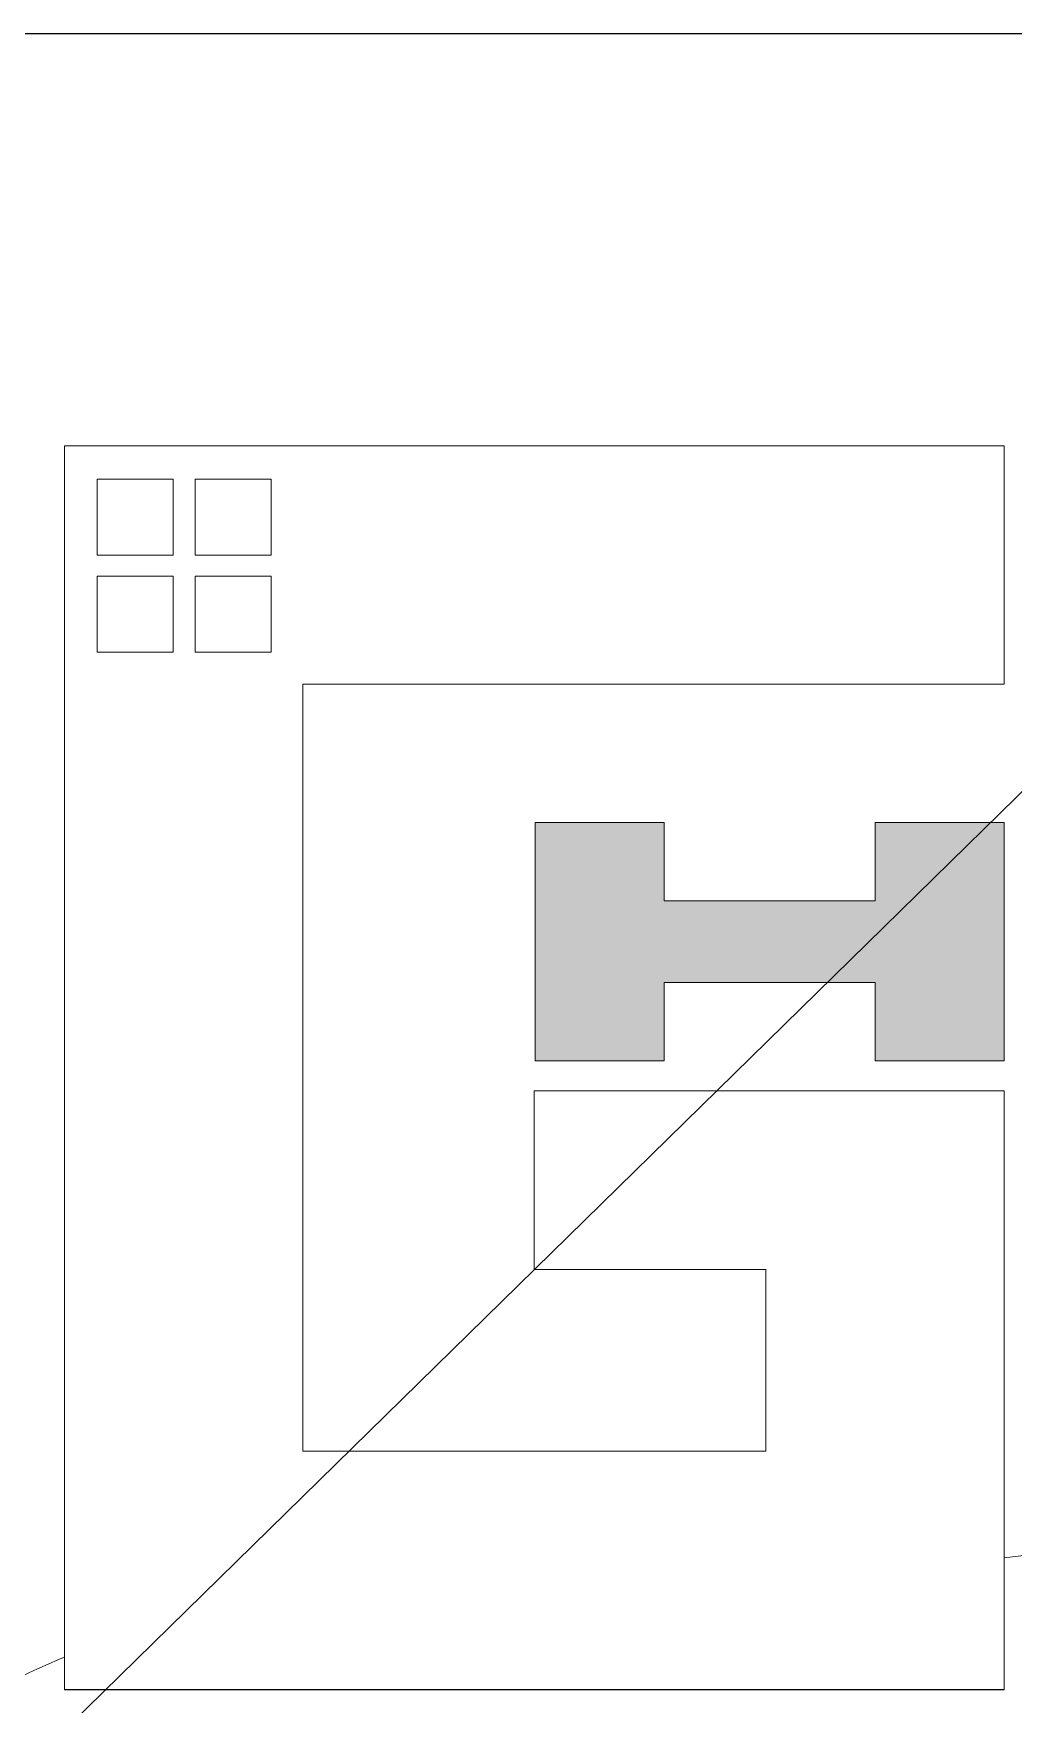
# Model space of a CAD drawing. Header units: inches. Extents: x -192760 to -100777, y -168280 to -114728.
# Drawn here: x -143390 to -142317, y -118058 to -116228 of the extents above; entities that cross this region are included whole.
import ezdxf
from ezdxf.enums import TextEntityAlignment as Align

# ---------------------------------------------------------------- set-up
doc = ezdxf.new("R2010")
doc.units = ezdxf.units.IN
doc.header["$LTSCALE"] = 50
doc.header["$MEASUREMENT"] = 0
for name, color, linetype in [('3.기호.계단선', 30, 'Continuous'), ('F-SYM', 7, 'Continuous'), ('FORM(YOURNAME)-11', 1, 'Continuous'), ('Layer 1', 7, 'Continuous'), ('로고', 7, 'Continuous')]:
    doc.layers.add(name, color=color, linetype=linetype)
doc.styles.add('YOURNAME', font='HY울릉도M.TTF')

# ---------------------------------------------------------------- blocks, each defined once
blk = doc.blocks.new('block 9')
at = {"layer": 'Layer 1'}
h = blk.add_hatch(color=40, dxfattribs=at)
h.dxf.hatch_style = 2
h.paths.add_polyline_path([(61.518, -132.479), (61.518, -135.091), (54.481, -135.091), (54.481, -132.479), (50.181, -132.479), (50.181, -140.428), (54.481, -140.428), (54.481, -137.817), (61.518, -137.817), (61.518, -140.428), (65.818, -140.428), (65.818, -132.479)])
at = {"layer": 'Layer 1', "lineweight": 0}
for points in [[(42.434, -153.44), (42.434, -127.869), (65.818, -127.869), (65.818, -119.92), (42.434, -119.92), (34.484, -119.92), (34.484, -127.869), (34.484, -153.44), (34.484, -161.389), (42.434, -161.389), (57.869, -161.389), (65.818, -161.389), (65.818, -153.44), (65.818, -147.382), (65.818, -141.428), (57.869, -141.428), (50.151, -141.428), (50.151, -147.382), (57.869, -147.382), (57.869, -153.44), (42.434, -153.44)], [(61.518, -132.479), (61.518, -135.091), (54.481, -135.091), (54.481, -132.479), (50.181, -132.479), (50.181, -140.428), (54.481, -140.428), (54.481, -137.817), (61.518, -137.817), (61.518, -140.428), (65.818, -140.428), (65.818, -132.479), (61.518, -132.479)]]:
    blk.add_lwpolyline(points, dxfattribs=at)
blk = doc.blocks.new('block 10')
at = {"layer": 'Layer 1', "lineweight": 0}
for points in [[(38.111, -123.571), (35.578, -123.571), (35.578, -121.037), (38.111, -121.037), (38.111, -123.571)], [(41.371, -123.571), (38.836, -123.571), (38.836, -121.037), (41.371, -121.037), (41.371, -123.571)], [(38.111, -126.801), (35.578, -126.801), (35.578, -124.265), (38.111, -124.265), (38.111, -126.801)], [(41.371, -126.801), (38.836, -126.801), (38.836, -124.265), (41.371, -124.265), (41.371, -126.801)]]:
    blk.add_lwpolyline(points, dxfattribs=at)
blk = doc.blocks.new('block 6')
at = {"layer": 'Layer 1'}
for name in ['block 9', 'block 10']:
    blk.add_blockref(name, (0, 0), dxfattribs=at)
blk = doc.blocks.new('FORM-PLAN')
at = {"layer": 'Defpoints', "color": 158}
for p, q in [((1345.8, 53115.2), (10555.8, 53115.2)), ((10555.8, 53115.2), (1345.8, 44093.4))]:
    blk.add_line(p, q, dxfattribs=at)
at = {"layer": '로고', "lineweight": 0}
for p, q in [((4235.8, 51610.5), (7665.9, 51610.5)), ((4235.8, 47070.9), (4235.8, 51610.5)), ((7665.9, 51610.5), (7665.9, 50740.3)), ((5106.1, 50740.3), (5106.1, 47941.1)), ((7665.9, 50740.3), (5106.1, 50740.3)), ((5950.8, 49256.1), (7665.9, 49256.1)), ((5950.8, 48604.3), (5950.8, 49256.1)), ((7665.9, 49256.1), (7665.9, 47070.9)), ((6795.7, 48604.3), (5950.8, 48604.3)), ((6795.7, 47941.1), (6795.7, 48604.3)), ((5106.1, 47941.1), (6795.7, 47941.1)), ((7665.9, 47070.9), (4235.8, 47070.9))]:
    blk.add_line(p, q, dxfattribs=at)
blk.add_open_spline([(7665.9, 47552.7), (7828.5, 47568.3), (7990.8, 47589.3), (8152.1, 47615.9), (8389.9, 47655.1), (8626.2, 47707.2), (8858.5, 47777.4), (8829.2, 47734.6), (8756.1, 47673.2), (8724.5, 47640.3), (8605.3, 47516.5), (8479.1, 47402.8), (8345.4, 47299.3), (7969.8, 47008.6), (7537.6, 46710.8), (7092.6, 46588.9), (6624.9, 46460.9), (6146.6, 46562.8), (5678.7, 46622), (5193, 46683.5), (4704.6, 46722.8), (4215.3, 46727.5), (4065.4, 46729.1), (3915.4, 46726.3), (3765.6, 46719.8), (3670.9, 46715.5), (3409.6, 46747.7), (3333.4, 46685.2), (3528.3, 46845.3), (3755.8, 46960.4), (3975.1, 47069.6), (4061.4, 47112.7), (4148.3, 47152.8), (4235.8, 47190)], degree=3, knots=[3.546479, 3.546479, 3.546479, 3.546479, 4, 4, 4, 5, 5, 5, 6, 6, 6, 7, 7, 7, 8, 8, 8, 9, 9, 9, 10, 10, 10, 11, 11, 11, 12, 12, 12, 13, 13, 13, 13.152029, 13.152029, 13.152029, 13.152029], dxfattribs=at)
at = {"layer": '로고', "lineweight": 0, "xscale": 109.4671147061438, "yscale": 109.4671147061438, "zscale": 109.4671147061438}
blk.add_blockref('block 6', (460.9, 64737.8), dxfattribs=at)
at = {"layer": 'FORM(YOURNAME)-11', "color": 3, "style": 'YOURNAME'}
for tag, height, p in [('1', 450.5, (9905.3, 18187.7)), ('2', 450.5, (9905.3, 17544.1)), ('3', 450.5, (9905.3, 16257)), ('4', 450.5, (9905.3, 14326.3)), ('5', 514.9, (9905.3, 12009.4)), ('6', 514.9, (9905.3, 9756.9)), ('7', 514.9, (9905.3, 7504.4)), ('8', 514.9, (9905.3, 5251.9)), ('9', 514.9, (9905.3, 2999.4)), ('10', 514.9, (5655, 811.3)), ('11', 514.9, (9905.3, 746.9)), ('12', 514.9, (5655, -1441.2)), ('13', 514.9, (9905.3, -1441.2))]:
    blk.add_attdef(tag, text='', height=height, dxfattribs=at).set_placement(p, align=Align.MIDDLE_RIGHT)
blk = doc.blocks.new('*U429')
at = {"layer": 'F-SYM', "xscale": 0.3, "yscale": 0.3, "zscale": 0.3}
blk.add_blockref('FORM-PLAN', (-144626.9, -132162.8), dxfattribs=at)

msp = doc.modelspace()

# ---------------------------------------------------------------- block references
at = {"layer": '3.기호.계단선'}
msp.add_blockref('*U429', (0, 0), dxfattribs=at)

doc.saveas('drawing.dxf')
